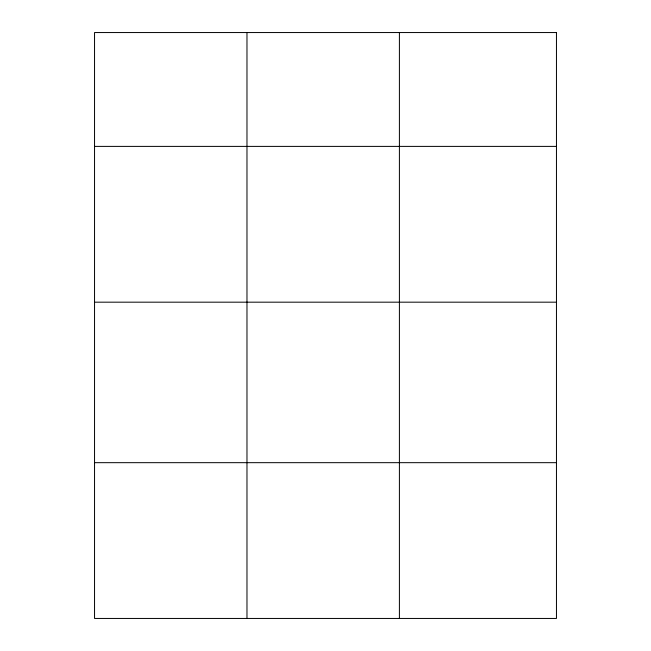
<?xml version="1.0" encoding="UTF-8"?>
<svg xmlns="http://www.w3.org/2000/svg" width="651" height="651" viewBox="0 0 651 651"><rect width="100%" height="100%" fill="white"/><g stroke="black" fill="none" stroke-linecap="round" stroke-linejoin="round"><path stroke-width="0.98" d="M94.541 146.394L556.459 146.394M94.541 302.178L556.459 302.178M94.541 462.674L556.459 462.674M399.405 32.55L399.405 618.45M246.973 32.55L246.973 618.45M556.459 32.55L94.541 32.55L94.541 618.45L556.459 618.45L556.459 32.55"/></g></svg>
